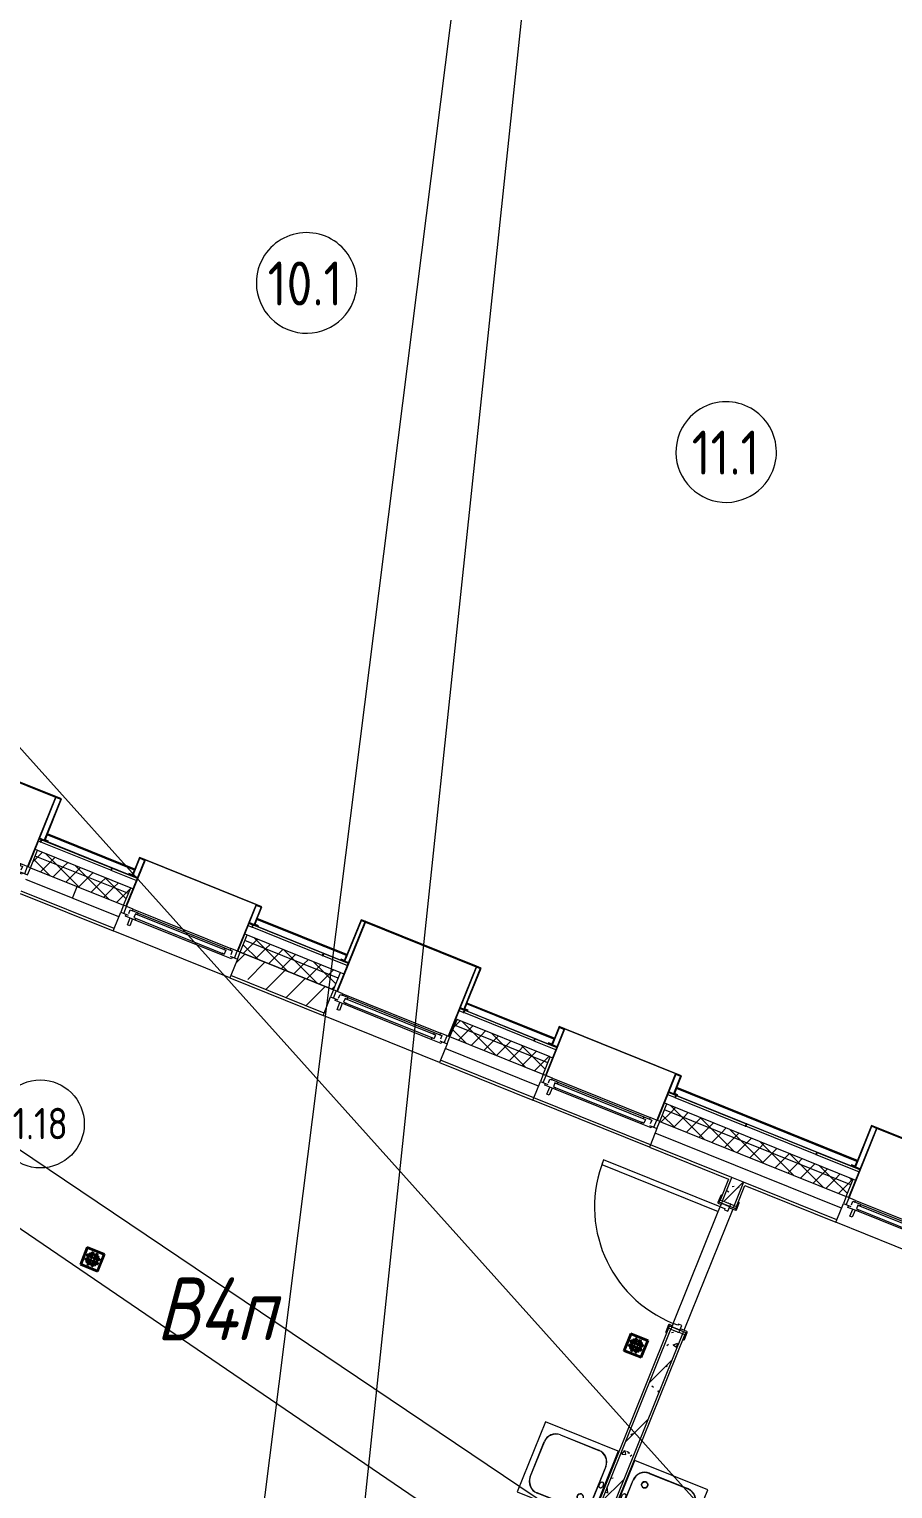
# Model space of a CAD drawing. Header units: millimetres. Extents: x -584918 to 2941280, y 3000189 to 4229862.
# Drawn here: x 202829 to 209702, y 3672027 to 3683638 of the extents above; entities that cross this region are included whole.
import ezdxf

# ---------------------------------------------------------------- set-up
doc = ezdxf.new("R2010")
doc.units = ezdxf.units.MM
doc.linetypes.add('ASVP_Невидимые', pattern=[5, 3, -2])
for name, color, linetype, lineweight in [('2023_08_07-Лист - АР_012 - План этажа на отм- 0-000$0$Марки помещений', 7, 'Continuous', 0), ('_ Окна', 7, 'Continuous', 0), ('Витраж', 7, 'Continuous', 0), ('Двери', 7, 'Continuous', 0), ('Обобщенные модели', 7, 'Continuous', 0), ('Окна', 7, 'Continuous', 0), ('Оси', 7, 'Continuous', 0), ('Перекрытие', 7, 'Continuous', 0), ('Сантехника', 7, 'Continuous', 0), ('Стены', 7, 'Continuous', 0), ('Стены внутренние', 7, 'Continuous', 0), ('Стены наружные', 7, 'Continuous', 0), ('Стены несущие', 7, 'Continuous', 0), ('Стены отделка', 7, 'Continuous', 0), ('Стены перегородки', 7, 'Continuous', 0), ('Стены штриховка', 7, 'Continuous', 0), ('экспертиза ДУ', 1, 'Continuous', 0), ('экспертиза ДУ категории', 1, 'Continuous', 0), ('экспертиза ДУ пояснения', 6, 'Continuous', 0)]:
    doc.layers.add(name, color=color, linetype=linetype, lineweight=lineweight)
doc.styles.add('2023_08_07-Лист - АР_012 - План этажа на отм- 0-000$0$GOST Common_1', font='', dxfattribs={"width": 0.9, "height": 250})
doc.styles.add('GOST Common', font='', dxfattribs={"width": 0.9, "height": 700})
doc.styles.add('Битекс', font='isocpeur.ttf', dxfattribs={"width": 0.8, "oblique": 15})
doc.styles.get('2023_08_07-Лист - АР_012 - План этажа на отм- 0-000$0$GOST Common_1').set_extended_font_data('GOST Common')
doc.styles.get('GOST Common').set_extended_font_data('GOST Common')
pattern_1 = [(45, (192051.36, 3643581.3), (-235.7317, 235.7317), []), (45, (192208.5, 3643581.3), (-235.7317, 235.7317), [])]
pattern_2 = [(45, (192051.36, 3643581.32), (-70.71068, 70.71068), []), (135, (192051.36, 3643581.32), (-70.71068, -70.71068), [])]

# ---------------------------------------------------------------- blocks, each defined once
blk = doc.blocks.new('VM_Ванная моечная 1-секционная - ГхШ 600х530-1155684-АР Этаж 01')
at = {"layer": 'Сантехника'}
for p, q in [((-300, -5), (-300, 0)), ((300, 0), (300, -5)), ((-300, -5), (-300, -630)), ((-300, -5), (300, -5)), ((-150, -50), (150, -50)), ((-150, -52), (150, -52)), ((300, -630), (300, -5)), ((-250, -480), (-250, -150)), ((-248, -480), (-248, -150)), ((248, -150), (248, -480)), ((250, -150), (250, -480)), ((150, -578), (-150, -578)), ((150, -580), (-150, -580)), ((-300, -630), (300, -630))]:
    blk.add_line(p, q, dxfattribs=at)
at = {"layer": 'Сантехника', "color": 253, "true_color": 0xaaaaaa}
for p, q in [((125, -150), (130, -136)), ((130, -164), (125, -150)), ((130, -135), (142, -127)), ((142, -173), (130, -165)), ((143, -126), (157, -126)), ((157, -174), (143, -174)), ((158, -127), (170, -135)), ((170, -165), (158, -173)), ((170, -136), (175, -150)), ((175, -150), (170, -164))]:
    blk.add_line(p, q, dxfattribs=at)
at = {"layer": 'Сантехника', "flags": 128}
for points in [[(-25, -30), (-25, -27), (-23, -24), (-21, -22), (-18, -19), (-14, -18), (-10, -16), (-5, -15), (0, -15), (5, -15), (10, -16), (14, -18), (18, -19), (21, -22), (23, -24), (25, -27), (25, -30)], [(25, -30), (25, -33), (23, -36), (21, -38), (18, -41), (14, -42), (10, -44), (5, -45), (0, -45), (-5, -45), (-10, -44), (-14, -42), (-18, -41), (-21, -38), (-23, -36), (-25, -33), (-25, -30)]]:
    blk.add_lwpolyline(points, dxfattribs=at)
at = {"layer": 'Сантехника'}
for centre, radius, start, end in [((-150, -150), 100, 90, 180), ((-150, -150), 98, 90, 180), ((150, -150), 100, 360, 90), ((150, -150), 98, 0, 90), ((150, -150), 25, 0, 180), ((150, -150), 25, 180, 360), ((-150, -480), 100, 180, 270), ((-150, -480), 98, 180, 270), ((150, -480), 98, 270, 0), ((150, -480), 100, 270, 0)]:
    blk.add_arc(centre, radius, start, end, dxfattribs=at)
blk = doc.blocks.new('ADSK_Трап_ПП_Вертикальный - DN50-V195-АР Этаж 01')
at = {"layer": 'Сантехника', "lineweight": 30}
for p, q in [((74, 74), (-74, 74)), ((-74, 74), (-74, -74)), ((-70, 70), (70, 70)), ((-70, -70), (-70, 70)), ((-51, 15), (-40, 4)), ((-44, 22), (-33, 11)), ((-15, 8), (-37, 29)), ((-8, 15), (-30, 36)), ((-22, 43), (-12, 33)), ((-15, 51), (-5, 40)), ((15, 51), (4, 40)), ((8, 15), (29, 37)), ((22, 44), (11, 33)), ((15, 8), (36, 30)), ((43, 22), (33, 12)), ((51, 15), (40, 5)), ((70, 70), (70, -70)), ((74, -74), (74, 74)), ((-74, -74), (74, -74)), ((70, -70), (-70, -70)), ((-51, -15), (-40, -5)), ((-43, -22), (-33, -12)), ((-15, -8), (-36, -30)), ((-8, -15), (-29, -37)), ((-22, -44), (-11, -33)), ((-15, -51), (-4, -40)), ((15, -51), (5, -40)), ((8, -15), (30, -36)), ((22, -43), (12, -33)), ((15, -8), (37, -29)), ((44, -22), (33, -11)), ((51, -15), (40, -4))]:
    blk.add_line(p, q, dxfattribs=at)
for centre, radius, start, end in [((-47, 18), 5, 45, 225), ((-37, 8), 5, 225, 45), ((-33, 33), 4.99, 45, 225), ((-19, 47), 5, 45, 225), ((-12, 12), 4.99, 225, 45), ((-8, 36), 5, 225, 45), ((8, 37), 5, 135, 315), ((12, 12), 4.99, 135, 315), ((18, 47), 5, 315, 135), ((33, 33), 4.99, 315, 135), ((36, 8), 5, 135, 315), ((47, 19), 5, 315, 135), ((-47, -19), 5, 135, 315), ((-36, -8), 5, 315, 135), ((-33, -33), 4.99, 135, 315), ((-18, -47), 5, 135, 315), ((-12, -12), 4.99, 315, 135), ((-8, -37), 5, 315, 135), ((8, -36), 5, 45, 225), ((12, -12), 4.99, 45, 225), ((19, -47), 5, 225, 45), ((33, -33), 4.99, 225, 45), ((37, -8), 5, 45, 225), ((47, -18), 5, 225, 45)]:
    blk.add_arc(centre, radius, start, end, dxfattribs=at)
blk = doc.blocks.new('ВК_Домодедово_rvt-1-АР Этаж 01')
at = {"layer": 'Сантехника', "color": 253, "lineweight": 9, "true_color": 0xaaaaaa}
for name, p, rotation in [('ADSK_Трап_ПП_Вертикальный - DN50-V195-АР Этаж 01', (11281, 30271), 338.0499999999996), ('ADSK_Трап_ПП_Вертикальный - DN50-V195-АР Этаж 01', (15607, 29585), 338.0499999999996), ('VM_Ванная моечная 1-секционная - ГхШ 600х530-1155684-АР Этаж 01', (15358, 28464), 248.0513009164577), ('VM_Ванная моечная 1-секционная - ГхШ 600х530-1155684-АР Этаж 01', (15481, 28394), 68.05130091645783)]:
    blk.add_blockref(name, p, dxfattribs=dict(at, rotation=rotation))
blk = doc.blocks.new('ASVP_ДверьДеревянная_1 полотно - Входная_внутр_ 1000х2000h_полотно_ Г Пр _950 в свету_-7408890-АР Этаж 01')
at = {"layer": 'Двери', "lineweight": 18}
for p, q in [((-500, 1100), (-460, 1100)), ((-500, 100), (-500, 1100)), ((-460, 1100), (-460, 100)), ((-530, 100), (-500, 100)), ((-530, 30), (-530, 100)), ((-490, 30), (-530, 30)), ((-460, 100), (-500, 100)), ((-500, 100), (-500, 60)), ((-500, 60), (-490, 60)), ((-490, 60), (-490, 30)), ((490, 60), (500, 60)), ((490, 30), (490, 60)), ((530, 30), (490, 30)), ((500, 100), (530, 100)), ((500, 60), (500, 100)), ((530, 100), (530, 30))]:
    blk.add_line(p, q, dxfattribs=at)
at = {"layer": 'Двери', "linetype": 'ASVP_Невидимые', "lineweight": 18}
for p, q in [((-550, 100), (-530, 100)), ((-550, 30), (-550, 100)), ((-530, 30), (-550, 30)), ((-530, 100), (-530, 30)), ((530, 100), (550, 100)), ((530, 30), (530, 100)), ((550, 30), (530, 30)), ((550, 100), (550, 30))]:
    blk.add_line(p, q, dxfattribs=at)
at = {"layer": 'Двери'}
blk.add_arc((-500, 100), 1000, 0, 90, dxfattribs=at)
blk = doc.blocks.new('ASVP_ДверьДеревянная_1 полотно - Входная_внутр_ 1000х2000h_полотно_ Г Л _950 в свету_-7521736-АР Этаж 01')
at = {"layer": 'Двери', "lineweight": 18}
for p, q in [((500, 1050), (460, 1050)), ((460, 1050), (460, 50)), ((500, 50), (500, 1050)), ((-500, 50), (-530, 50)), ((-530, 50), (-530, -20)), ((-500, 10), (-500, 50)), ((-490, 10), (-500, 10)), ((-490, -20), (-490, 10)), ((460, 50), (500, 50)), ((500, 10), (490, 10)), ((490, 10), (490, -20)), ((530, 50), (500, 50)), ((500, 50), (500, 10)), ((530, -20), (530, 50)), ((-530, -20), (-490, -20)), ((490, -20), (530, -20))]:
    blk.add_line(p, q, dxfattribs=at)
at = {"layer": 'Двери', "linetype": 'ASVP_Невидимые', "lineweight": 18}
for p, q in [((-530, 50), (-550, 50)), ((-550, 50), (-550, -20)), ((-530, -20), (-530, 50)), ((550, 50), (530, 50)), ((530, 50), (530, -20)), ((550, -20), (550, 50)), ((-550, -20), (-530, -20)), ((530, -20), (550, -20))]:
    blk.add_line(p, q, dxfattribs=at)
at = {"layer": 'Двери'}
blk.add_arc((500, 50), 1000, 90, 180, dxfattribs=at)
blk = doc.blocks.new('ASVP_НАЛИЧНИК МДФ_Двери - Наличник дверной МДФ-V85-АР Этаж 01')
at = {"layer": 'Обобщенные модели'}
for p, q in [((-531, 0), (-590, 0)), ((-590, 0), (-590, -5)), ((-531, -1), (-531, 0)), ((-530, 50), (-530, -1)), ((-520, -5), (-520, 50)), ((520, 50), (520, -5)), ((530, -1), (530, 50)), ((590, 0), (531, 0)), ((531, 0), (531, -1)), ((590, -5), (590, 0)), ((-585, -10), (-525, -10)), ((-530, -1), (-531, -1)), ((525, -10), (585, -10)), ((531, -1), (530, -1))]:
    blk.add_line(p, q, dxfattribs=at)
for centre, start, end in [((-585, -5), 180, 270), ((-525, -5), 270, 360), ((525, -5), 180, 270), ((585, -5), 270, 360)]:
    blk.add_arc(centre, 5, start, end, dxfattribs=at)
blk = doc.blocks.new('ASVP_НАЛИЧНИК МДФ_Двери - Наличник дверной МДФ-V86-АР Этаж 01')
at = {"layer": 'Обобщенные модели'}
h = blk.add_hatch(dxfattribs=at)
h.set_pattern_fill('FP_39', color=256, style=0, pattern_type=2)
h.set_pattern_definition([(328.819, (33599.885, -3607.38), (-1239.66265, 847.5705), [208.25, -1874.25]), (318.514, (33622.37, -3328.89), (541.9905, -230.6308), [465.661, -465.661]), (310.384, (33815.53, -3251.05), (697.6711, -616.941), [263.418, -1053.671])])
h.paths.add_polyline_path([(590, 0), (530, 0), (530, 20), (520, 20), (520, -5), (521, -9), (525, -10), (585, -10), (589, -9), (590, -5)])
h.paths.add_polyline_path([(-520, 20), (-530, 20), (-531, 0), (-590, 0), (-590, -5), (-589, -9), (-585, -10), (-525, -10), (-521, -9), (-520, -5), (-520, 12)])
for p, q in [((-531, 0), (-590, 0)), ((-590, 0), (-590, -5)), ((-531, -1), (-531, 0)), ((-530, 20), (-530, -1)), ((-520, -5), (-520, 20)), ((520, 20), (520, -5)), ((530, -1), (530, 20)), ((590, 0), (531, 0)), ((531, 0), (531, -1)), ((590, -5), (590, 0)), ((-585, -10), (-525, -10)), ((-530, -1), (-531, -1)), ((525, -10), (585, -10)), ((531, -1), (530, -1))]:
    blk.add_line(p, q, dxfattribs=at)
for centre, start, end in [((-585, -5), 180, 270), ((-525, -5), 270, 360), ((525, -5), 180, 270), ((585, -5), 270, 360)]:
    blk.add_arc(centre, 5, start, end, dxfattribs=at)
blk = doc.blocks.new('Откос с зашивкой _верх_низ_ - Откос-7922501-АР Этаж 01')
at = {"layer": 'Обобщенные модели'}
for p, q in [((-525, 300), (-525, -50)), ((-475, 300), (-525, 300)), ((-520, -55), (-520, 295)), ((-520, 295), (-475, 295)), ((-480, 300), (-480, -300)), ((-475, 300), (-480, 300)), ((475, 300), (-475, 300)), ((-475, -300), (-475, 300)), ((-475, 295), (-475, 300)), ((-475, 300), (475, 300)), ((-475, 295), (475, 295)), ((480, 300), (475, 300)), ((475, 300), (475, -300)), ((525, 300), (475, 300)), ((475, 300), (475, 295)), ((475, 295), (520, 295)), ((480, -300), (480, 300)), ((520, 295), (520, -55)), ((525, -50), (525, 300)), ((-525, -50), (-555, -50)), ((-555, -50), (-555, -55)), ((-555, -55), (-520, -55)), ((-480, -55), (-520, -55)), ((520, -55), (480, -55)), ((520, -55), (555, -55)), ((555, -50), (525, -50)), ((555, -55), (555, -50))]:
    blk.add_line(p, q, dxfattribs=at)
blk = doc.blocks.new('Откос с зашивкой _верх_низ_ - Откос-7922502-АР Этаж 01')
at = {"layer": 'Обобщенные модели'}
for p, q in [((-525, 100), (-525, -50)), ((-475, 100), (-525, 100)), ((-520, -55), (-520, 95)), ((-520, 95), (-475, 95)), ((-480, 100), (-480, -300)), ((-475, 100), (-480, 100)), ((475, 100), (-475, 100)), ((-475, -300), (-475, 100)), ((-475, 95), (-475, 100)), ((-475, 100), (475, 100)), ((480, 100), (475, 100)), ((475, 100), (475, -300)), ((525, 100), (475, 100)), ((475, 100), (475, 95)), ((475, 95), (520, 95)), ((480, -300), (480, 100)), ((520, 95), (520, -55)), ((525, -50), (525, 100)), ((-525, -50), (-555, -50)), ((-555, -50), (-555, -55)), ((-555, -55), (-520, -55)), ((-480, -55), (-520, -55)), ((520, -55), (480, -55)), ((520, -55), (555, -55)), ((555, -50), (525, -50)), ((555, -55), (555, -50))]:
    blk.add_line(p, q, dxfattribs=at)
blk = doc.blocks.new('Откос с зашивкой _верх_низ_ - Откос-7922520-АР Этаж 01')
at = {"layer": 'Обобщенные модели'}
for p, q in [((-515, 300), (-515, -50)), ((-475, 300), (-515, 300)), ((-510, -55), (-510, 295)), ((-510, 295), (-475, 295)), ((-480, 300), (-480, -300)), ((-475, 300), (-480, 300)), ((475, 300), (-475, 300)), ((-475, -300), (-475, 300)), ((-475, 295), (-475, 300)), ((-475, 300), (475, 300)), ((-475, 295), (475, 295)), ((480, 300), (475, 300)), ((475, 300), (475, -300)), ((515, 300), (475, 300)), ((475, 300), (475, 295)), ((475, 295), (510, 295)), ((480, -300), (480, 300)), ((510, 295), (510, -55)), ((515, -50), (515, 300)), ((-515, -50), (-545, -50)), ((-545, -50), (-545, -55)), ((-545, -55), (-510, -55)), ((-480, -55), (-510, -55)), ((510, -55), (480, -55)), ((510, -55), (545, -55)), ((545, -50), (515, -50)), ((545, -55), (545, -50))]:
    blk.add_line(p, q, dxfattribs=at)
blk = doc.blocks.new('Окно_ПВХ_1Створка_1Фрамуга-верх - ОП_1800_h_х950_1ст1фр-7964606-АР Этаж 01')
at = {"layer": '_ Окна'}
for p, q in [((-419, 100), (-500, 100)), ((-500, 100), (-500, 40)), ((-500, 40), (-437, 40)), ((-475, 40), (-475, 100)), ((-455, 26), (-455, 40)), ((-370, 26), (-455, 26)), ((-437, 54), (-437, 86)), ((-437, 86), (-419, 86)), ((-419, 86), (-419, 100)), ((-370, 86), (-419, 86)), ((-388, 72), (-388, 40)), ((-370, 72), (-388, 72)), ((-388, 72), (388, 72)), ((-388, 40), (-370, 40)), ((-388, 40), (388, 40)), ((-370, 86), (-370, 72)), ((-370, 40), (-370, 26)), ((370, 86), (370, 72)), ((370, 86), (419, 86)), ((370, 72), (388, 72)), ((370, 40), (370, 26)), ((388, 40), (370, 40)), ((455, 26), (370, 26)), ((388, 72), (388, 40)), ((419, 100), (419, 86)), ((500, 100), (419, 100)), ((419, 86), (437, 86)), ((437, 86), (437, 54)), ((437, 40), (500, 40)), ((455, 40), (455, 26)), ((475, 40), (475, 100)), ((500, 40), (500, 100))]:
    blk.add_line(p, q, dxfattribs=at)
at = {"layer": 'Окна'}
for p, q in [((-419, 100), (419, 100)), ((-414, -34), (-414, 26)), ((-394, 26), (-394, -34)), ((-370, 86), (370, 86)), ((370, 26), (-370, 26)), ((-394, -34), (-414, -34))]:
    blk.add_line(p, q, dxfattribs=at)
blk = doc.blocks.new('Прямоугольный импост - 5х20 мм  _зазор керамогранита цоколя_-7684918-АР Этаж 01')
at = {"layer": 'Витраж'}
for p, q in [((-2.5, -10), (-2.5, 10)), ((-2.5, 10), (2.5, 10)), ((2.5, 10), (2.5, -10)), ((2.5, -10), (-2.5, -10))]:
    blk.add_line(p, q, dxfattribs=at)
blk = doc.blocks.new('Ось сетки - Круг_Ø8 мм-6577-АР Этаж 01')
at = {"layer": 'Оси'}
for start, end in [(360, 180), (180, 360)]:
    blk.add_arc((0, 0), 4, start, end, dxfattribs=at)
blk = doc.blocks.new('2023_08_07-Лист - АР_012 - План этажа на отм- 0-000$0$ASVP_Марка_Помещение_ДваЗначения - Номер Площадь-685795-АР Этаж 01')
at = {"layer": '2023_08_07-Лист - АР_012 - План этажа на отм- 0-000$0$Марки помещений'}
blk.add_circle((0, 0), 3.5, dxfattribs=at)

msp = doc.modelspace()

# ---------------------------------------------------------------- hatches: boundary and pattern name
at = {"layer": 'Стены внутренние'}
h = msp.add_hatch(dxfattribs=at)
h.set_pattern_fill('FP_30', color=256, style=0, pattern_type=2)
h.set_pattern_definition([(45, (192051.36, 3643581.32), (-224.5064, 224.5064), []), (45, (192275.87, 3643581.32), (-224.5064, 224.5064), [396.875, -79.375, 3.353, -76.022])])
h.paths.add_polyline_path([(205175.278, 3675810.373), (205250.033, 3675995.877), (204508.018, 3676294.898), (204433.263, 3676109.394), (205114.665, 3675834.799)])
h = msp.add_hatch(dxfattribs=at)
h.set_pattern_fill('FP_1', color=256, style=0, pattern_type=2)
h.set_pattern_definition([(45, (192051.36, 3643581.32), (-141.4214, 141.4214), [])])
h.paths.add_polyline_path([(207131.374, 3671032.959), (208028.437, 3673259.004), (207935.685, 3673296.382), (207038.622, 3671070.336), (207103.892, 3671044.034)])
h.paths.add_polyline_path([(208439.591, 3674279.275), (208514.346, 3674464.779), (208421.594, 3674502.156), (208346.839, 3674316.653), (208421.594, 3674286.527)])
h = msp.add_hatch(dxfattribs=at)
h.set_pattern_fill('FP_2', color=256, style=0, pattern_type=2)
h.set_pattern_definition([(50, (192051.36, 3643581.32), (364.368, -31.8783), [38.1, -419.1]), (355, (192051.36, 3643581.3), (-70.486, 382.1133), [30.48, -335.28]), (100.451, (192081.73, 3643578.66), (293.885, 350.2334), [32.38, -356.18]), (46.184, (192051.36, 3643682.9), (542.1585, -84.086), [57.15, -628.65]), (96.636, (192096.54, 3643675.9), (474.805, 494.8554), [48.57, -534.27]), (351.184, (192051.36, 3643682.9), (474.81, 494.85), [45.72, -502.92]), (21, (192102.16, 3643657.52), (303.2285, -204.5305), [38.1, -419.1]), (326, (192102.16, 3643657.5), (123.604, 368.376), [30.48, -335.28]), (71.451, (192127.43, 3643640.47), (426.834, 163.8427), [32.38, -356.18]), (37.5, (192051.36, 3643581.32), (6.17665, 169.11015), [16.764, -314.452, 16.764, -323.596, -336.55]), (37.5, (192051.36, 3643581.32), (6.17665, 169.11015), [-671.576, 16.764, -319.786]), (7.5, (192051.36, 3643581.32), (133.6389, 200.3615), [16.764, -177.292, 16.764, -306.832, -128.27]), (7.5, (192051.36, 3643581.32), (133.6389, 200.3615), [-517.652, 16.764, -111.506]), (327.5, (191938.08, 3643581.32), (271.1818, -11.45836), [16.764, -110.236, 16.764, -379.476, -525.78]), (327.5, (191938.08, 3643581.32), (271.1818, -11.45836), [-523.24, 16.764, -509.016]), (317.5, (191887.28, 3643581.32), (296.2585, 50.8528), [16.764, -148.336, 16.764, -246.38, -373.38]), (317.5, (191887.28, 3643581.32), (296.2585, 50.8528), [-428.244, 16.764, -356.616])])
h.paths.add_polyline_path([(207131.374, 3671032.959), (208028.437, 3673259.004), (207935.685, 3673296.382), (207038.622, 3671070.336), (207103.892, 3671044.034)])
h.paths.add_polyline_path([(208439.591, 3674279.275), (208514.346, 3674464.779), (208421.594, 3674502.156), (208346.839, 3674316.653), (208421.594, 3674286.527)])
at = {"layer": 'Стены наружные'}
h = msp.add_hatch(dxfattribs=at)
h.set_pattern_fill('FP_57', color=256, style=0, pattern_type=2)
h.set_pattern_definition(pattern_2)
h.paths.add_polyline_path([(221682.627, 3669481.601), (221682.627, 3669535.509), (221073.921, 3669780.808), (221055.232, 3669734.432), (221632.627, 3669501.751)])
h.paths.add_polyline_path([(220127.713, 3670108.209), (220146.402, 3670154.585), (219404.387, 3670453.606), (219385.698, 3670407.23), (220113.524, 3670113.927)])
h.paths.add_polyline_path([(218458.179, 3670781.006), (218476.868, 3670827.382), (217734.853, 3671126.403), (217716.164, 3671080.027), (218443.99, 3670786.724)])
h.paths.add_polyline_path([(216788.645, 3671453.803), (216807.334, 3671500.179), (215879.815, 3671873.955), (215861.126, 3671827.58), (216774.456, 3671459.521)])
h.paths.add_polyline_path([(214933.607, 3672201.356), (214952.296, 3672247.732), (214210.281, 3672546.753), (214191.592, 3672500.377), (214919.418, 3672207.074)])
h.paths.add_polyline_path([(213264.073, 3672874.153), (213282.762, 3672920.529), (211984.236, 3673443.816), (211965.547, 3673397.44), (213249.884, 3672879.871)])
h.paths.add_polyline_path([(211038.028, 3673771.216), (211056.717, 3673817.592), (210314.702, 3674116.613), (210296.013, 3674070.237), (211023.838, 3673776.934)])
h.paths.add_polyline_path([(209368.494, 3674444.013), (209387.183, 3674490.389), (207903.153, 3675088.431), (207884.464, 3675042.055), (209359.219, 3674447.751)])
h.paths.add_polyline_path([(206956.945, 3675415.832), (206975.634, 3675462.208), (206233.619, 3675761.229), (206214.93, 3675714.853), (206942.755, 3675421.55)])
h.paths.add_polyline_path([(205287.411, 3676088.629), (205306.1, 3676135.005), (204564.085, 3676434.026), (204545.396, 3676387.65), (205282.496, 3676090.609)])
h.paths.add_polyline_path([(203617.877, 3676761.426), (203636.566, 3676807.802), (202894.551, 3677106.823), (202875.862, 3677060.447), (203603.687, 3676767.145)])
h.paths.add_polyline_path([(201948.343, 3677434.224), (201967.032, 3677480.6), (199648.234, 3678415.04), (199629.546, 3678368.664), (201743.458, 3677516.789)])
h = msp.add_hatch(dxfattribs=at)
h.set_pattern_fill('FP_57', color=256, style=0, pattern_type=2)
h.set_pattern_definition(pattern_2)
h.paths.add_polyline_path([(221632.627, 3669393.936), (221632.627, 3669501.751), (221055.232, 3669734.432), (221017.854, 3669641.681), (221532.627, 3669434.235)])
h.paths.add_polyline_path([(220090.336, 3670015.457), (220127.713, 3670108.209), (219385.698, 3670407.23), (219348.32, 3670314.478), (220067.909, 3670024.494)])
h.paths.add_polyline_path([(218420.802, 3670688.254), (218458.179, 3670781.006), (217716.164, 3671080.027), (217678.786, 3670987.275), (218398.375, 3670697.292)])
h.paths.add_polyline_path([(216751.268, 3671361.051), (216788.645, 3671453.803), (215861.126, 3671827.58), (215823.749, 3671734.828), (216728.841, 3671370.089)])
h.paths.add_polyline_path([(214896.23, 3672108.604), (214933.607, 3672201.356), (214191.592, 3672500.377), (214154.215, 3672407.625), (214873.803, 3672117.641)])
h.paths.add_polyline_path([(213226.696, 3672781.401), (213264.073, 3672874.153), (211965.547, 3673397.44), (211928.169, 3673304.688), (213204.269, 3672790.439)])
h.paths.add_polyline_path([(211000.65, 3673678.464), (211038.028, 3673771.216), (210296.013, 3674070.237), (210258.635, 3673977.485), (210978.224, 3673687.502)])
h.paths.add_polyline_path([(209331.116, 3674351.262), (209368.494, 3674444.013), (207884.464, 3675042.055), (207847.086, 3674949.304), (209321.841, 3674354.999)])
h.paths.add_polyline_path([(206919.567, 3675323.08), (206956.945, 3675415.832), (206214.93, 3675714.853), (206177.552, 3675622.101), (206897.141, 3675332.117)])
h.paths.add_polyline_path([(205250.033, 3675995.877), (205287.411, 3676088.629), (204545.396, 3676387.65), (204508.018, 3676294.898), (205227.607, 3676004.915)])
h.paths.add_polyline_path([(203580.499, 3676668.674), (203617.877, 3676761.426), (202875.862, 3677060.447), (202838.484, 3676967.695), (203558.073, 3676677.712)])
h.paths.add_polyline_path([(201910.965, 3677341.472), (201948.343, 3677434.224), (199722.298, 3678331.287), (199684.92, 3678238.535), (201888.539, 3677350.509)])
h = msp.add_hatch(dxfattribs=at)
h.set_pattern_fill('FP_6', color=256, style=0, pattern_type=2)
h.set_pattern_definition(pattern_1)
h.paths.add_polyline_path([(203666.454, 3676948.854), (203669.444, 3676956.274), (202973.805, 3677236.607), (202970.815, 3677229.187), (203653.524, 3676954.065)])
h = msp.add_hatch(dxfattribs=at)
h.set_pattern_fill('FP_6', color=256, style=0, pattern_type=2)
h.set_pattern_definition(pattern_1)
h.paths.add_polyline_path([(205354.538, 3676268.582), (205357.529, 3676276.002), (204643.339, 3676563.809), (204640.349, 3676556.389), (205341.608, 3676273.792)])
h = msp.add_hatch(dxfattribs=at)
h.set_pattern_fill('FP_6', color=256, style=0, pattern_type=2)
h.set_pattern_definition(pattern_1)
h.paths.add_polyline_path([(207005.522, 3675603.26), (207008.512, 3675610.68), (206312.873, 3675891.012), (206309.883, 3675883.592), (206992.592, 3675608.47)])
h = msp.add_hatch(dxfattribs=at)
h.set_pattern_fill('FP_6', color=256, style=0, pattern_type=2)
h.set_pattern_definition(pattern_1)
h.paths.add_polyline_path([(209417.071, 3674631.441), (209420.061, 3674638.862), (207982.407, 3675218.215), (207979.417, 3675210.795), (209387.183, 3674643.486)])

# ---------------------------------------------------------------- linework, layer by layer
at = {"layer": 'Перекрытие'}
for p, q in [((203543.122, 3676575.923), (202801.107, 3676874.944)), ((203172.114, 3676725.433), (203209.492, 3676818.185)), ((206882.19, 3675230.328), (206140.175, 3675529.349)), ((209293.739, 3674258.51), (207809.709, 3674856.552)), ((208439.591, 3674279.275), (208432.115, 3674260.725)), ((207954.374, 3673342.758), (208313.199, 3674233.176)), ((208428.378, 3674251.449), (208039.65, 3673286.83)), ((208035.912, 3673277.555), (208028.437, 3673259.004))]:
    msp.add_line(p, q, dxfattribs=at)
at = {"layer": 'Стены'}
for p, q in [((202916.077, 3677173.618), (202902.165, 3677179.225)), ((202909.64, 3677197.775), (202923.553, 3677192.169)), ((202923.553, 3677192.169), (202916.077, 3677173.618)), ((202928.19, 3677190.3), (202920.715, 3677171.75)), ((203477.226, 3676947.484), (202920.715, 3677171.75)), ((202928.19, 3677190.3), (203484.702, 3676966.034)), ((203484.702, 3676966.034), (203477.226, 3676947.484)), ((203489.339, 3676964.165), (203481.864, 3676945.615)), ((203681.28, 3676865.253), (203481.864, 3676945.615)), ((203489.339, 3676964.165), (203688.756, 3676883.803)), ((204599.524, 3676495.215), (204571.699, 3676506.428)), ((204579.174, 3676524.978), (204607, 3676513.765)), ((204607, 3676513.765), (204599.524, 3676495.215)), ((204611.637, 3676511.896), (204604.162, 3676493.346)), ((205160.673, 3676269.08), (204604.162, 3676493.346)), ((204611.637, 3676511.896), (205168.149, 3676287.63)), ((205168.149, 3676287.63), (205160.673, 3676269.08)), ((205172.786, 3676285.761), (205165.311, 3676267.211)), ((205360.09, 3676188.718), (205165.311, 3676267.211)), ((205172.786, 3676285.761), (205367.565, 3676207.268)), ((206282.971, 3675816.811), (206250.508, 3675829.893)), ((206257.983, 3675848.443), (206290.446, 3675835.361)), ((206290.446, 3675835.361), (206282.971, 3675816.811)), ((206295.084, 3675833.492), (206287.609, 3675814.942)), ((206844.12, 3675590.676), (206287.609, 3675814.942)), ((206295.084, 3675833.492), (206851.595, 3675609.226)), ((206851.595, 3675609.226), (206844.12, 3675590.676)), ((206856.233, 3675607.357), (206848.757, 3675588.807)), ((207020.348, 3675519.658), (206848.757, 3675588.807)), ((206856.233, 3675607.357), (207027.824, 3675538.209)), ((207966.418, 3675138.407), (207910.767, 3675160.833)), ((207918.242, 3675179.384), (207973.893, 3675156.957)), ((207973.893, 3675156.957), (207966.418, 3675138.407)), ((207978.531, 3675155.088), (207971.055, 3675136.538)), ((208527.567, 3674912.272), (207971.055, 3675136.538)), ((207978.531, 3675155.088), (208535.042, 3674930.822)), ((208535.042, 3674930.822), (208527.567, 3674912.272)), ((208539.68, 3674928.954), (208532.204, 3674910.403)), ((209088.716, 3674686.137), (208532.204, 3674910.403)), ((208539.68, 3674928.954), (209096.191, 3674704.688)), ((209096.191, 3674704.688), (209088.716, 3674686.137)), ((209100.829, 3674702.819), (209093.353, 3674684.268)), ((209431.898, 3674547.84), (209093.353, 3674684.268)), ((209100.829, 3674702.819), (209439.373, 3674566.391))]:
    msp.add_line(p, q, dxfattribs=at)
at = {"layer": 'Стены внутренние'}
for p, q in [((203505.744, 3676483.171), (203558.073, 3676613.023)), ((204425.787, 3676090.844), (203498.268, 3676464.62)), ((206095.321, 3675418.047), (205167.802, 3675791.823)), ((206155.126, 3675566.45), (206102.797, 3675436.597)), ((206844.812, 3675137.576), (206897.141, 3675267.429)), ((207764.855, 3674745.249), (206837.337, 3675119.026)), ((206844.812, 3675137.576), (206844.812, 3675137.576)), ((207772.331, 3674763.8), (206844.812, 3675137.576)), ((207824.66, 3674893.652), (207772.331, 3674763.8)), ((209256.361, 3674165.758), (209308.69, 3674295.61)), ((210176.405, 3673773.431), (209248.886, 3674147.207))]:
    msp.add_line(p, q, dxfattribs=at)
at = {"layer": 'Стены наружные'}
for p, q in [((202952.126, 3677182.811), (202910.388, 3677199.631)), ((202876, 3677114.299), (202894.551, 3677106.823)), ((203636.566, 3676807.802), (203655.116, 3676800.327)), ((203689.504, 3676885.658), (203647.765, 3676902.478)), ((204621.66, 3676510.013), (204579.922, 3676526.833)), ((204545.534, 3676441.501), (204564.085, 3676434.026)), ((205306.1, 3676135.005), (205333.925, 3676123.792)), ((205368.313, 3676209.123), (205335.85, 3676222.206)), ((206224.343, 3675764.966), (206233.619, 3675761.229)), ((206291.194, 3675837.216), (206258.731, 3675850.298)), ((207028.572, 3675540.064), (206986.833, 3675556.884)), ((206975.634, 3675462.208), (206994.184, 3675454.732)), ((207960.728, 3675164.419), (207918.99, 3675181.239)), ((207884.602, 3675095.907), (207903.153, 3675088.431)), ((209387.183, 3674490.389), (209405.733, 3674482.914)), ((209440.121, 3674568.246), (209398.382, 3674585.065))]:
    msp.add_line(p, q, dxfattribs=at)
at = {"layer": 'Стены несущие'}
for p, q in [((204485.592, 3676239.247), (204433.263, 3676109.394)), ((205250.033, 3675995.877), (204508.018, 3676294.898)), ((205175.278, 3675810.373), (204433.263, 3676109.394)), ((205175.278, 3675810.373), (205227.607, 3675940.226)), ((208346.839, 3674316.653), (208421.594, 3674502.156)), ((208514.346, 3674464.779), (208421.594, 3674502.156)), ((208421.594, 3674502.156), (208421.594, 3674502.156)), ((208514.346, 3674464.779), (208439.591, 3674279.275)), ((208514.346, 3674464.779), (208514.346, 3674464.779)), ((208411.765, 3674290.488), (208439.591, 3674279.275)), ((207001.244, 3670977.585), (207935.685, 3673296.382)), ((208028.437, 3673259.004), (207131.374, 3671032.959)), ((208028.437, 3673259.004), (208000.611, 3673270.217))]:
    msp.add_line(p, q, dxfattribs=at)
at = {"layer": 'Стены отделка'}
for p, q in [((202973.805, 3677236.607), (202952.126, 3677182.811)), ((202952.126, 3677182.811), (203647.765, 3676902.478)), ((203669.444, 3676956.274), (202973.805, 3677236.607)), ((203647.765, 3676902.478), (203669.444, 3676956.274)), ((202756.253, 3676763.641), (203498.268, 3676464.62)), ((203505.744, 3676483.171), (202763.729, 3676782.192)), ((203498.268, 3676464.62), (203505.744, 3676483.171)), ((204643.339, 3676563.809), (204621.66, 3676510.013)), ((204621.66, 3676510.013), (205335.85, 3676222.206)), ((205357.529, 3676276.002), (204643.339, 3676563.809)), ((205335.85, 3676222.206), (205357.529, 3676276.002)), ((204433.263, 3676109.394), (204425.787, 3676090.844)), ((204425.787, 3676090.844), (205167.802, 3675791.823)), ((206312.873, 3675891.012), (206291.194, 3675837.216)), ((207008.512, 3675610.68), (206312.873, 3675891.012)), ((205167.802, 3675791.823), (205175.278, 3675810.373)), ((206291.194, 3675837.216), (206986.833, 3675556.884)), ((206986.833, 3675556.884), (207008.512, 3675610.68)), ((206102.797, 3675436.597), (206095.321, 3675418.047)), ((206095.321, 3675418.047), (206837.337, 3675119.026)), ((206844.812, 3675137.576), (206102.797, 3675436.597)), ((207982.407, 3675218.215), (207960.728, 3675164.419)), ((209420.061, 3674638.862), (207982.407, 3675218.215)), ((206837.337, 3675119.026), (206844.812, 3675137.576)), ((207960.728, 3675164.419), (209398.382, 3674585.065)), ((207772.331, 3674763.8), (207764.855, 3674745.249)), ((207764.855, 3674745.249), (208395.568, 3674491.082)), ((208421.594, 3674502.156), (207772.331, 3674763.8)), ((209398.382, 3674585.065), (209420.061, 3674638.862)), ((208395.568, 3674491.082), (208328.289, 3674324.128)), ((208458.141, 3674271.799), (208525.421, 3674438.753)), ((209256.361, 3674165.758), (208514.346, 3674464.779)), ((208525.421, 3674438.753), (209248.886, 3674147.207)), ((208328.289, 3674324.128), (208346.839, 3674316.653)), ((208439.591, 3674279.275), (208458.141, 3674271.799)), ((209248.886, 3674147.207), (209256.361, 3674165.758)), ((207917.135, 3673303.857), (206975.218, 3670966.51)), ((207157.4, 3671044.034), (208046.987, 3673251.529)), ((207935.685, 3673296.382), (207917.135, 3673303.857)), ((208046.987, 3673251.529), (208028.437, 3673259.004))]:
    msp.add_line(p, q, dxfattribs=at)
at = {"layer": 'Стены перегородки'}
for p, q in [((202838.484, 3676967.695), (202894.551, 3677106.823)), ((202894.551, 3677106.823), (203636.566, 3676807.802)), ((202838.484, 3676967.695), (203580.499, 3676668.674)), ((203580.499, 3676668.674), (203636.566, 3676807.802)), ((204508.018, 3676294.898), (204564.085, 3676434.026)), ((204564.085, 3676434.026), (205306.1, 3676135.005)), ((204508.018, 3676294.898), (205250.033, 3675995.877)), ((205250.033, 3675995.877), (205306.1, 3676135.005)), ((206177.552, 3675622.101), (206233.619, 3675761.229)), ((206975.634, 3675462.208), (206233.619, 3675761.229)), ((206919.567, 3675323.08), (206177.552, 3675622.101)), ((206919.567, 3675323.08), (206975.634, 3675462.208)), ((207847.086, 3674949.304), (207903.153, 3675088.431)), ((207903.153, 3675088.431), (209387.183, 3674490.389)), ((207847.086, 3674949.304), (209331.116, 3674351.262)), ((209331.116, 3674351.262), (209387.183, 3674490.389))]:
    msp.add_line(p, q, dxfattribs=at)
at = {"layer": 'Стены штриховка'}
for p, q in [((203666.454, 3676948.854), (202970.815, 3677229.187)), ((203617.877, 3676761.426), (202875.862, 3677060.447)), ((205354.538, 3676268.582), (204640.349, 3676556.389)), ((205287.411, 3676088.629), (204545.396, 3676387.65)), ((207005.522, 3675603.26), (206309.883, 3675883.592)), ((206956.945, 3675415.832), (206214.93, 3675714.853)), ((209417.071, 3674631.441), (207979.417, 3675210.795)), ((209368.494, 3674444.013), (207884.464, 3675042.055))]:
    msp.add_line(p, q, dxfattribs=at)
at = {"layer": 'экспертиза ДУ'}
for points in [[(215439.194, 3663794.928), (150067.279, 3736608.128)], [(211270.319, 3668294.075), (127557.279, 3725348.128)], [(127557.279, 3725348.128), (212170.717, 3668385.589)]]:
    msp.add_lwpolyline(points, dxfattribs=at)
at = {"layer": 'экспертиза ДУ пояснения'}
for points in [[(209655.147, 3711219.894), (203228.719, 3660286.242)], [(204276.326, 3660342.549), (209655.147, 3711219.894)]]:
    msp.add_lwpolyline(points, dxfattribs=at)

# ---------------------------------------------------------------- block references
msp.add_blockref('ВК_Домодедово_rvt-1-АР Этаж 01', (192051.361, 3643581.316))
at = {"layer": '2023_08_07-Лист - АР_012 - План этажа на отм- 0-000$0$Марки помещений', "xscale": 99.99999999999993, "yscale": 99.99999999999993, "zscale": 99.99999999999993}
msp.add_blockref('2023_08_07-Лист - АР_012 - План этажа на отм- 0-000$0$ASVP_Марка_Помещение_ДваЗначения - Номер Площадь-685795-АР Этаж 01', (202917.279, 3674929.507), dxfattribs=at)
at = {"layer": 'Витраж', "extrusion": (0, 0, -1), "rotation": 201.9486990835426}
for p in [(-202922.134, 3677181.959), (-203483.283, 3676955.825), (-204605.581, 3676503.555), (-205166.73, 3676277.421), (-206289.027, 3675825.151), (-206850.176, 3675599.017), (-207972.474, 3675146.747), (-208533.623, 3674920.613), (-209094.772, 3674694.478)]:
    msp.add_blockref('Прямоугольный импост - 5х20 мм  _зазор керамогранита цоколя_-7684918-АР Этаж 01', p, dxfattribs=at)
at = {"layer": 'Двери'}
for name, p, rotation in [('ASVP_ДверьДеревянная_1 полотно - Входная_внутр_ 1000х2000h_полотно_ Г Л _950 в свету_-7521736-АР Этаж 01', (208187.638, 3673787.828), 68.05130091645752), ('ASVP_ДверьДеревянная_1 полотно - Входная_внутр_ 1000х2000h_полотно_ Г Пр _950 в свету_-7408890-АР Этаж 01', (201927.924, 3671297.025), 338.0513009164574)]:
    msp.add_blockref(name, p, dxfattribs=dict(at, rotation=rotation))
at = {"layer": 'Обобщенные модели'}
for name, p, rotation in [('Откос с зашивкой _верх_низ_ - Откос-7922501-АР Этаж 01', (202486.858, 3677432.839), 338.0513009164576), ('Откос с зашивкой _верх_низ_ - Откос-7922502-АР Этаж 01', (204156.392, 3676760.042), 338.0513009164576), ('Откос с зашивкой _верх_низ_ - Откос-7922520-АР Этаж 01', (205835.201, 3676083.507), 338.0513009164576), ('Откос с зашивкой _верх_низ_ - Откос-7922502-АР Этаж 01', (207495.46, 3675414.447), 338.0513009164576), ('Откос с зашивкой _верх_низ_ - Откос-7922501-АР Этаж 01', (209907.009, 3674442.629), 338.0513009164576), ('ASVP_НАЛИЧНИК МДФ_Двери - Наличник дверной МДФ-V86-АР Этаж 01', (208122.712, 3673813.993), 248.0513009164573), ('ASVP_НАЛИЧНИК МДФ_Двери - Наличник дверной МДФ-V85-АР Этаж 01', (208252.564, 3673761.664), 68.05130091645752)]:
    msp.add_blockref(name, p, dxfattribs=dict(at, rotation=rotation))
at = {"layer": 'Окна', "rotation": 338.0513009164574}
for p in [(202337.347, 3677061.832), (204006.881, 3676389.034), (205676.415, 3675716.237), (207345.949, 3675043.44), (209757.498, 3674071.621)]:
    msp.add_blockref('Окно_ПВХ_1Створка_1Фрамуга-верх - ОП_1800_h_х950_1ст1фр-7964606-АР Этаж 01', p, dxfattribs=at)
at = {"layer": 'Оси', "xscale": 99.99999999999994, "yscale": 99.99999999999994, "zscale": 99.99999999999994, "rotation": 338.0513009164571}
for p in [(205036.669, 3681619.83), (205036.669, 3681619.83), (208375.737, 3680274.235)]:
    msp.add_blockref('Ось сетки - Круг_Ø8 мм-6577-АР Этаж 01', p, dxfattribs=at)

# ---------------------------------------------------------------- texts
at = {"layer": '2023_08_07-Лист - АР_012 - План этажа на отм- 0-000$0$Марки помещений', "insert": (202696.322, 3675057.232), "char_height": 250, "width": 548.35425, "attachment_point": 1, "style": '2023_08_07-Лист - АР_012 - План этажа на отм- 0-000$0$GOST Common_1'}
msp.add_mtext('1.18', dxfattribs=at)
at = {"layer": 'Оси', "char_height": 350, "attachment_point": 1, "style": 'GOST Common'}
for s, insert, width in [('10.1', (204726.808, 3681790.219), 764.80987), ('10.1', (204726.808, 3681790.219), 764.80987), ('11.1', (208101.426, 3680444.624), 678.22762)]:
    msp.add_mtext(s, dxfattribs=dict(at, insert=insert, width=width))
at = {"layer": 'экспертиза ДУ категории', "color": 1, "ltscale": 200, "style": 'Битекс', "oblique": 15, "width": 0.8}
msp.add_text('В4п', height=500, dxfattribs=at).set_placement((203839.527, 3673208.128))

doc.saveas('drawing.dxf')
